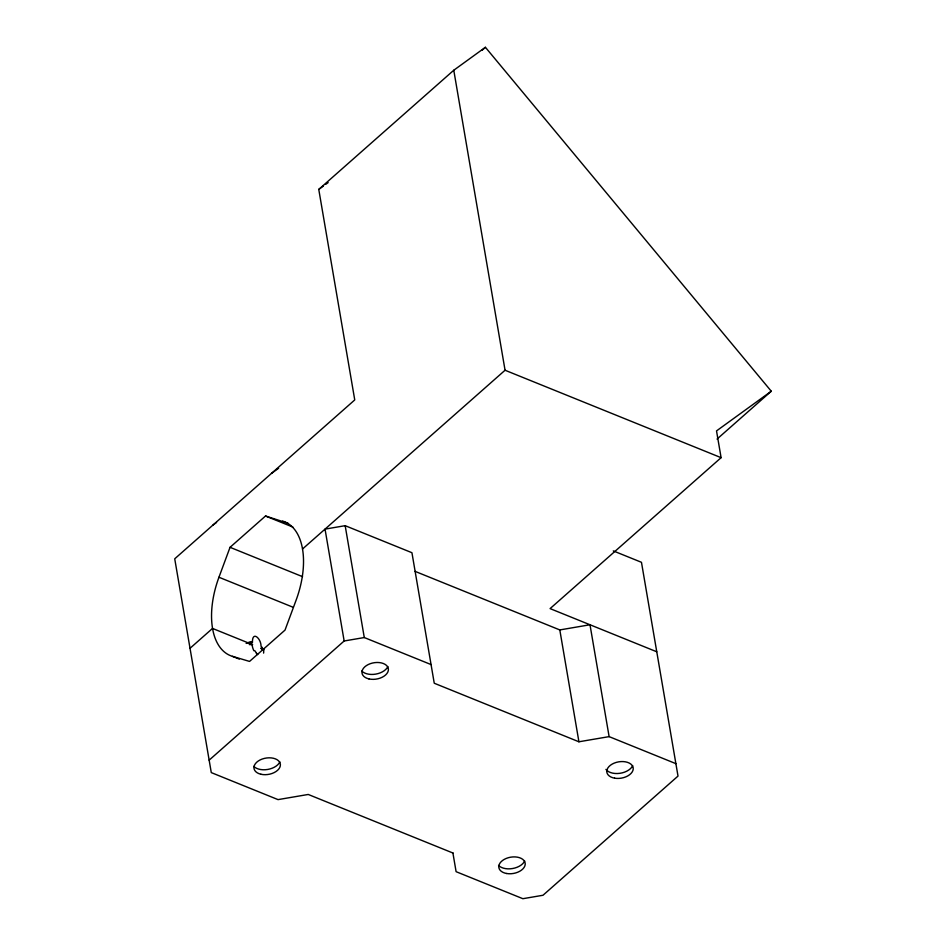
<?xml version="1.0" encoding="UTF-8"?>
<svg xmlns="http://www.w3.org/2000/svg" width="946" height="946" viewBox="0 0 946 946"><rect width="100%" height="100%" fill="white"/><g stroke="black" fill="none" stroke-linecap="round" stroke-linejoin="round"><path stroke-width="1.42" d="M239.314 659.114L232.468 656.347A72.203 40.122 -68 0 1 218.952 577.249L230.044 547.32L265.519 516.008L288.069 523.292M452.909 853.008L308.242 794.463L278.041 799.618L211.277 772.598L174.726 558.802L354.75 399.922L318.767 189.413L453.773 70.241L485.416 47.3L771.274 391.218L717.044 439.074M482.093 50.233L485.416 47.3M190.028 648.294L212.531 628.428L252.653 644.664A15.526 9.602 -9.7 0 0 249.271 644.604M302.531 548.987L505.058 370.241L453.773 70.241M209.149 760.146L344.155 640.986L364.281 637.545L431.057 664.565M771.274 391.218L716.524 430.903L721.1 457.675L550.087 608.609L656.772 651.782M318.767 189.413L323.449 186.007M325.791 184.304L328.144 182.613M271.49 473.402L278.621 468.235M212.98 525.042L216.551 522.452M675.882 763.647L609.118 736.627L578.917 741.782L434.249 683.237L411.936 552.712L345.172 525.68L325.034 529.121L344.155 640.986M415.128 571.384L559.807 629.93L589.997 624.762L609.118 736.627M232.468 656.347L249.543 661.42L285.018 630.095L296.11 600.166A72.203 40.122 -68 0 0 282.594 521.069M505.058 370.241L721.1 457.675M613.292 550.903L641.471 562.302L678.01 776.087L543.004 895.259L522.878 898.7L456.102 871.68L452.874 852.795M265.519 516.008L292.882 527.076M230.044 547.32L302.554 576.67M218.952 577.249L293.284 607.332M264.111 649.311L261.427 648.223A15.526 9.602 -9.7 0 1 262.752 650.008M256.484 653.154L254.758 650.635M559.807 629.93L578.917 741.782M345.172 525.68L364.281 637.545M246.149 643.386A18.045 11.163 -9.7 0 1 248.692 643.067M248.301 642.523A29.373 16.472 47.7 0 1 251.813 641.695M249.141 642.641A15.526 9.602 -9.7 0 1 252.428 642.724C252.062 630.213 261.143 638.432 261.037 646.201A15.526 9.602 -9.7 0 1 262.905 649.323M260.741 648.176A29.373 12.806 46.9 0 1 263.579 650.6M387.872 666.587A14.438 8.928 -9.7 0 1 375.716 674.12A14.438 8.928 -9.7 0 1 361.75 671.045M279.862 761.92A14.438 8.928 -9.7 0 1 267.706 769.453A14.438 8.928 -9.7 0 1 253.741 766.378M632.708 765.669A14.438 8.928 -9.7 0 1 619.831 773.32A14.438 8.928 -9.7 0 1 605.937 769.394M524.699 861.002A14.438 8.928 -9.7 0 1 512.543 868.534A14.438 8.928 -9.7 0 1 498.566 865.46M253.895 650.765A22.941 16.555 25.2 0 1 252.121 644.593M263.615 650.103A23.331 9.306 58.1 0 1 263.603 653.107M256.366 653.189A6.244 3.216 41.1 0 0 257.466 654.36A3.216 1.525 41.6 0 0 257.75 654.608M614.616 778.168A13.362 8.266 -9.7 0 0 633.17 767.738A13.362 8.266 -9.7 0 0 612.216 764.072A13.362 8.266 -9.7 0 0 614.616 778.168M506.607 873.501A13.362 8.266 -9.7 0 0 525.16 863.083A13.362 8.266 -9.7 0 0 504.206 859.406A13.362 8.266 -9.7 0 0 506.607 873.501M260.93 774.254A13.362 8.266 -9.7 0 0 280.394 764.581A13.362 8.266 -9.7 0 0 260.162 759.91A13.362 8.266 -9.7 0 0 260.93 774.254M368.94 678.921A13.362 8.266 -9.7 0 0 388.404 669.248A13.362 8.266 -9.7 0 0 368.171 664.577A13.362 8.266 -9.7 0 0 368.94 678.921"/></g></svg>
